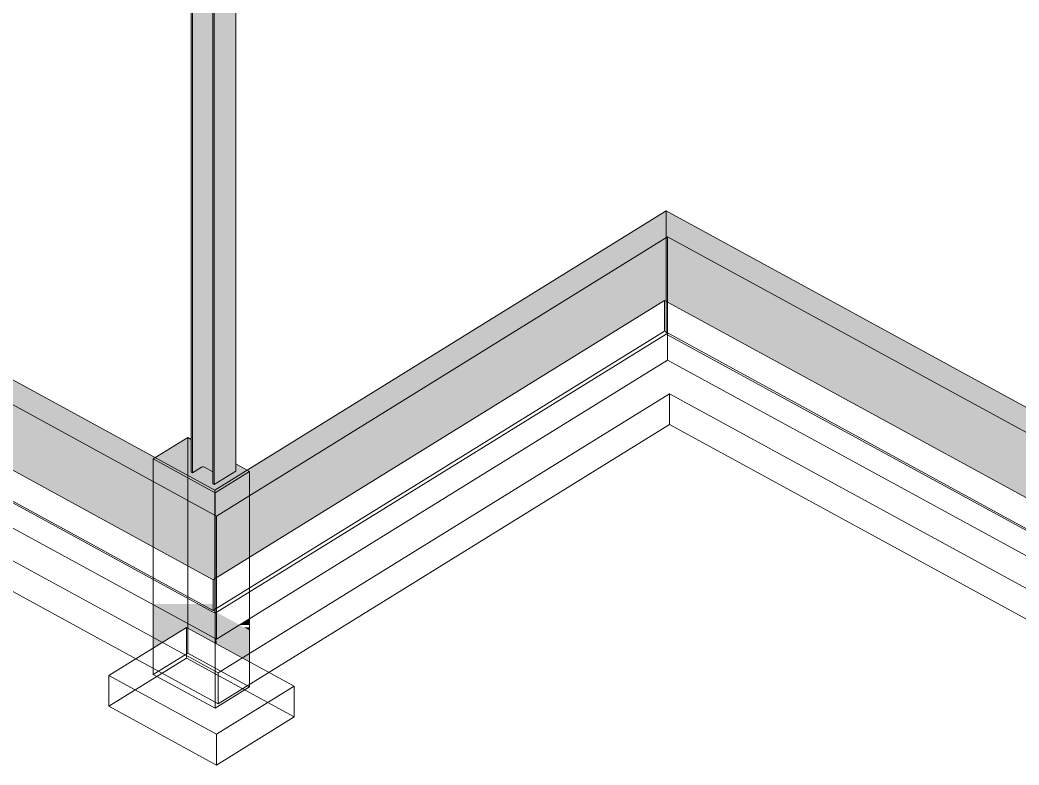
# Model space of a CAD drawing. Header units: inches. Extents: x -6642 to -982, y -7245 to 4230.
# Drawn here: x -2725.1 to -2408.4, y 2811.1 to 3047.3 of the extents above; entities that cross this region are included whole.
import ezdxf

# ---------------------------------------------------------------- set-up
doc = ezdxf.new("R2010")
doc.units = ezdxf.units.IN
doc.header["$MEASUREMENT"] = 0
doc.layers.add('S-COLS', color=52, linetype='Continuous', lineweight=9)
doc.layers.add('S-FNDN', color=32, linetype='Continuous', lineweight=9)

msp = doc.modelspace()

# ---------------------------------------------------------------- hatches: boundary and pattern name
at = {"layer": 'S-COLS'}
for points in [[(-2670.45, 2903.73), (-2670.45, 3085.14), (-2670.86, 3085.36), (-2670.86, 2903.95)], [(-2670.45, 2903.73), (-2667.62, 2905.48), (-2667.62, 3075.19), (-2669.25, 3076.04), (-2669.18, 3076.55), (-2667.62, 3077.55), (-2667.62, 3082.13), (-2668.4, 3082.47), (-2668.72, 3082.27), (-2668.72, 3082.41), (-2668.4, 3082.67), (-2667.62, 3083.16), (-2667.62, 3084.57), (-2669.25, 3085.42), (-2669.25, 3085.88), (-2670.45, 3085.14), (-2670.45, 2908.11)], [(-2663.58, 2899.98), (-2663.58, 3074.85), (-2663.99, 3074.59), (-2663.99, 2900.2), (-2663.87, 2900.14)]]:
    msp.add_hatch(color=256, dxfattribs=at).paths.add_polyline_path(points, flags=0)
h = msp.add_hatch(color=256, dxfattribs=at)
h.paths.add_polyline_path([(-2667.62, 2905.48), (-2667.13, 2905.6), (-2666.8, 2905.55), (-2666.64, 2905.55), (-2666.71, 3074.72), (-2667.62, 3075.19), (-2667.62, 2905.6)], flags=0)
h.paths.add_polyline_path([(-2667.62, 3077.55), (-2666.64, 3078.2), (-2666.71, 3081.66), (-2667.62, 3082.13), (-2667.62, 3077.62)], flags=0)
h.paths.add_polyline_path([(-2667.62, 3083.16), (-2666.64, 3083.76), (-2666.71, 3084.1), (-2667.62, 3084.57), (-2667.62, 3083.37)], flags=0)
h = msp.add_hatch(color=256, dxfattribs=at)
h.paths.add_polyline_path([(-2663.99, 2904.05), (-2663.99, 3073.29), (-2666.64, 3074.68), (-2666.64, 2905.5)], flags=0)
h.paths.add_polyline_path([(-2666.64, 3083.76), (-2666.46, 3083.96), (-2666.64, 3084.06), (-2666.64, 3083.93)], flags=0)
h = msp.add_hatch(color=256, dxfattribs=at)
h.paths.add_polyline_path([(-2663.58, 2899.98), (-2656.74, 2904.22), (-2656.74, 3073.51), (-2660.26, 3071.34), (-2662.38, 3072.45), (-2662.38, 3072.92), (-2660.63, 3074.1), (-2660.39, 3074.46), (-2660.27, 3075.16), (-2660.35, 3076.84), (-2663.58, 3074.85), (-2663.58, 2903.51)], flags=0)
h.paths.add_polyline_path([(-2656.74, 3075.04), (-2656.74, 3079.08), (-2658.02, 3078.29), (-2657.94, 3075.67), (-2656.97, 3075.16)], flags=0)
at = {"layer": 'S-FNDN', "transparency": 33554585}
h = msp.add_hatch(color=256, dxfattribs=at)
h.paths.add_polyline_path([(-2682.85, 2900.93), (-2682.85, 2908.11), (-2682.17, 2908.53), (-2860.17, 3005.66), (-2867.01, 3001.42), (-2689.01, 2904.3)], flags=0)
h.paths.add_polyline_path([(-2941.94, 3042.31), (-2941.94, 3050.28), (-2942.11, 3050.28), (-2948.88, 3046.09), (-2946.24, 3044.65)], flags=0)
h = msp.add_hatch(color=256, dxfattribs=at)
h.paths.add_polyline_path([(-2682.85, 2880.2), (-2682.85, 2900.93), (-2867.01, 3001.42), (-2884.82, 2990.41), (-2708.14, 2894)], flags=0)
h.paths.add_polyline_path([(-2948.88, 3040.85), (-2946.24, 3044.65), (-2948.88, 3046.09), (-2948.88, 3041.19)], flags=0)
for points in [[(-2351.39, 2886.66), (-2351.33, 2893.87), (-2350.71, 2894.25), (-2520.22, 2986.75), (-2527.07, 2982.52), (-2357.55, 2890.02)], [(-2652.31, 2896.54), (-2527.07, 2974.03), (-2527.07, 2982.52), (-2653.03, 2904.59), (-2652.31, 2904.19), (-2652.31, 2897.42)], [(-2527.07, 2954.48), (-2520.8, 2958.36), (-2519.78, 2957.81), (-2519.78, 2978.54), (-2527.07, 2982.52), (-2527.07, 2958.36)], [(-2351.39, 2865.92), (-2351.39, 2886.66), (-2519.78, 2978.54), (-2519.78, 2957.81), (-2379.37, 2881.19)], [(-2652.31, 2877), (-2527.07, 2954.48), (-2527.07, 2974.03), (-2652.31, 2896.54), (-2652.31, 2890.02)], [(-2663.3, 2898.23), (-2653.03, 2904.59), (-2656.74, 2906.61), (-2656.78, 2904.19), (-2663.58, 2899.98), (-2663.99, 2900.2), (-2663.99, 2904.05), (-2666.95, 2905.6), (-2667.46, 2905.54), (-2667.62, 2905.48), (-2670.45, 2903.73), (-2670.86, 2903.95), (-2670.86, 2914.31), (-2671.9, 2914.88), (-2682.17, 2908.53), (-2663.58, 2898.39)], [(-2663.98, 2897.81), (-2663.3, 2898.23), (-2682.17, 2908.53), (-2682.85, 2908.11), (-2664.76, 2898.23)], [(-2663.25, 2897.42), (-2652.31, 2904.19), (-2653.03, 2904.59), (-2663.3, 2898.23), (-2663.26, 2897.54)], [(-2663.87, 2869.84), (-2663.3, 2870.2), (-2663.3, 2898.23), (-2663.98, 2897.81), (-2663.87, 2897.75), (-2663.87, 2890.02)], [(-2663.26, 2897.42), (-2663.25, 2897.42), (-2663.3, 2897.44)], [(-2682.85, 2848.23), (-2672.34, 2854.73), (-2663.26, 2849.77), (-2663.26, 2851.18), (-2682.85, 2861.87), (-2682.85, 2851.5)], [(-2662.85, 2850.95), (-2662.85, 2859.52), (-2663.26, 2859.74), (-2663.26, 2858.48), (-2663.06, 2854.73)], [(-2662.85, 2850.95), (-2655.53, 2855.52), (-2662.85, 2859.52), (-2662.85, 2854.73)], [(-2652.31, 2843.8), (-2652.31, 2853.76), (-2655.5, 2855.51), (-2662.85, 2850.95), (-2662.78, 2849.51), (-2654.58, 2845.04)], [(-2662.78, 2849.51), (-2662.85, 2850.95), (-2663.26, 2851.18), (-2663.26, 2849.77), (-2662.85, 2849.55)]]:
    msp.add_hatch(color=256, dxfattribs=at).paths.add_polyline_path(points, flags=0)
h = msp.add_hatch(color=256, dxfattribs=at)
h.paths.add_polyline_path([(-2670.14, 2854.93), (-2670.14, 2862.18), (-2682.85, 2862.18), (-2682.85, 2861.87)], flags=0)
h.paths.add_polyline_path([(-2663.26, 2851.18), (-2663.3, 2859.17), (-2670.14, 2854.93), (-2663.87, 2851.51)], flags=0)
h.paths.add_polyline_path([(-2663.3, 2870.2), (-2663.26, 2870.22), (-2663.3, 2890.02)], flags=0)
h.paths.add_polyline_path([(-2670.14, 2873.26), (-2670.14, 2894), (-2663.98, 2897.81), (-2682.85, 2908.11), (-2682.85, 2880.2)], flags=0)
h = msp.add_hatch(color=256, dxfattribs=at)
h.paths.add_polyline_path([(-2662.85, 2850.95), (-2663.26, 2858.48), (-2663.26, 2851.18)], flags=0)
h.paths.add_polyline_path([(-2663.26, 2870.22), (-2652.31, 2877), (-2652.31, 2904.19), (-2663.26, 2897.42), (-2663.26, 2890.02)], flags=0)
h = msp.add_hatch(color=256, dxfattribs=at)
h.paths.add_polyline_path([(-2670.14, 2854.93), (-2663.87, 2858.81), (-2663.87, 2862.18), (-2670.14, 2862.18)], flags=0)
h.paths.add_polyline_path([(-2663.87, 2869.84), (-2663.87, 2897.75), (-2663.98, 2897.81), (-2670.14, 2894), (-2670.14, 2873.26)], flags=0)
h = msp.add_hatch(color=256, dxfattribs=at)
h.paths.add_polyline_path([(-2652.31, 2853.76), (-2652.31, 2854.73), (-2654.08, 2854.73)], flags=0)
h.paths.add_polyline_path([(-2655.47, 2855.52), (-2652.31, 2855.52), (-2652.31, 2857.48)], flags=0)

# ---------------------------------------------------------------- linework, layer by layer
at = {"layer": 'S-COLS'}
for p, q in [((-2670.86, 2903.95), (-2670.86, 3085.36)), ((-2670.45, 2903.73), (-2670.45, 3085.14)), ((-2663.99, 2900.2), (-2663.99, 3074.59)), ((-2663.58, 2899.98), (-2663.58, 3074.85)), ((-2656.74, 2904.22), (-2656.74, 3073.51)), ((-2667.62, 2905.48), (-2670.45, 2903.73)), ((-2663.99, 2904.05), (-2666.64, 2905.5)), ((-2670.45, 2903.73), (-2670.86, 2903.95)), ((-2656.74, 2904.22), (-2663.58, 2899.98)), ((-2663.58, 2899.98), (-2663.99, 2900.2))]:
    msp.add_line(p, q, dxfattribs=at)
msp.add_polyline3d([(-2666.64, 2905.5, 0), (-2666.95, 2905.6, 0), (-2667.31, 2905.59, 0), (-2667.62, 2905.48, 0)], dxfattribs=at)
at = {"layer": 'S-FNDN'}
for p, q in [((-2934.65, 3046.3), (-2663.3, 2898.23)), ((-2662.85, 2890.02), (-2938.42, 3040.39)), ((-2663.87, 2869.84), (-2933.13, 3016.77)), ((-2663.3, 2859.17), (-2934.65, 3007.24)), ((-2933.13, 3007), (-2663.87, 2860.08)), ((-2957.78, 3001.52), (-2662.28, 2840.28)), ((-2938.42, 3001.32), (-2662.85, 2850.95)), ((-2957.78, 2991.76), (-2662.28, 2830.51)), ((-2663.3, 2898.23), (-2520.22, 2986.75)), ((-2520.22, 2978.29), (-2520.22, 2986.75)), ((-2520.22, 2986.75), (-2334.53, 2885.43)), ((-2519.78, 2978.54), (-2662.85, 2890.02)), ((-2520.22, 2947.69), (-2520.22, 2978.26)), ((-2334.09, 2877.21), (-2519.78, 2978.54)), ((-2519.78, 2939.47), (-2519.78, 2978.54)), ((-2520.8, 2958.36), (-2663.26, 2870.22)), ((-2520.8, 2958.36), (-2520.8, 2948.6)), ((-2335.11, 2857.04), (-2520.8, 2958.36)), ((-2663.26, 2860.46), (-2520.8, 2948.6)), ((-2520.22, 2947.69), (-2663.26, 2859.19)), ((-2520.8, 2948.6), (-2335.11, 2847.27)), ((-2334.53, 2846.36), (-2520.22, 2947.69)), ((-2662.85, 2850.95), (-2519.78, 2939.47)), ((-2519.78, 2939.47), (-2334.09, 2838.15)), ((-2662.28, 2840.28), (-2519.2, 2928.8)), ((-2519.2, 2928.8), (-2333.51, 2827.47)), ((-2519.2, 2928.8), (-2519.2, 2919.03)), ((-2662.28, 2830.51), (-2519.2, 2919.03)), ((-2519.2, 2919.03), (-2333.51, 2817.7)), ((-2682.85, 2908.11), (-2671.9, 2914.88)), ((-2671.9, 2846.52), (-2671.9, 2914.88)), ((-2671.9, 2914.88), (-2670.86, 2914.31)), ((-2663.26, 2897.42), (-2682.85, 2908.11)), ((-2682.85, 2908.11), (-2682.85, 2839.74)), ((-2656.74, 2906.61), (-2652.31, 2904.19)), ((-2663.26, 2897.42), (-2652.31, 2904.19)), ((-2652.31, 2904.19), (-2652.31, 2835.83)), ((-2663.3, 2898.23), (-2663.3, 2859.17)), ((-2663.26, 2829.05), (-2663.26, 2897.42)), ((-2662.85, 2890.02), (-2662.85, 2850.95)), ((-2663.3, 2870.2), (-2663.87, 2869.84)), ((-2663.87, 2860.08), (-2663.87, 2869.84)), ((-2663.87, 2860.08), (-2663.36, 2860.39)), ((-2696.99, 2839.48), (-2672.34, 2854.73)), ((-2672.34, 2854.73), (-2672.34, 2844.96)), ((-2638.17, 2836.08), (-2672.34, 2854.73)), ((-2672.34, 2844.96), (-2696.99, 2829.72)), ((-2682.85, 2839.74), (-2671.9, 2846.52)), ((-2672.34, 2844.96), (-2638.17, 2826.32)), ((-2652.31, 2835.83), (-2671.9, 2846.52)), ((-2696.99, 2829.72), (-2696.99, 2839.48)), ((-2696.99, 2839.48), (-2662.82, 2820.84)), ((-2682.85, 2839.74), (-2663.26, 2829.05)), ((-2662.28, 2830.51), (-2662.28, 2840.28)), ((-2652.31, 2835.83), (-2663.26, 2829.05)), ((-2638.17, 2836.08), (-2662.82, 2820.84)), ((-2638.17, 2826.32), (-2638.17, 2836.08)), ((-2696.99, 2829.72), (-2662.82, 2811.07)), ((-2662.82, 2811.07), (-2638.17, 2826.32)), ((-2662.82, 2820.84), (-2662.82, 2811.07))]:
    msp.add_line(p, q, dxfattribs=at)

doc.saveas('drawing.dxf')
